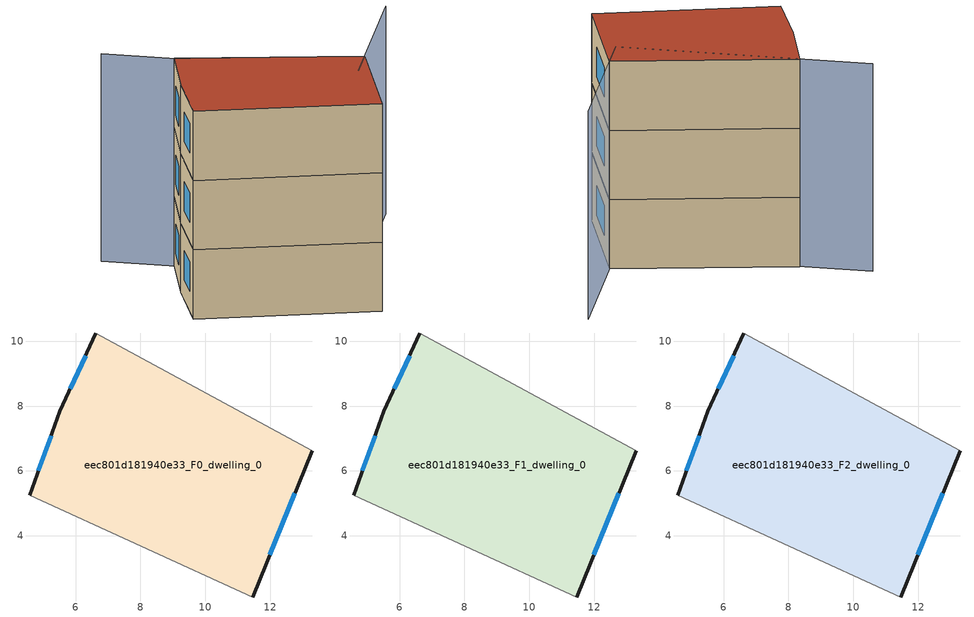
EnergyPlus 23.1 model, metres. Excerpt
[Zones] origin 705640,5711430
eec801d181940e33_F0_dwelling_0
 floor ground (EU_floor_Construction): 13.3,6.62 11.46,2.11 4.59,5.25 5.51,7.84 6.63,10.26 z0
 wall outside (EU_wall_Construction): 6.63,10.26 5.51,7.84 4.59,5.25 / 11.46,2.11 13.3,6.62 z0:3
 wall adiabatic (EU_wall_Construction): 4.59,5.25 11.46,2.11 / 13.3,6.62 6.63,10.26 z0:3
 window (EU_Window_Construction): 5.25,7.09 4.86,6 / 6.31,9.56 5.84,8.54 / 11.99,3.41 12.77,5.32 z0.87:2.13
eec801d181940e33_F1_dwelling_0
 floor to eec801d181940e33_F0_dwelling_0 (EU_floor_Construction): 13.3,6.62 11.46,2.11 4.59,5.25 5.51,7.84 6.63,10.26 z3
 wall outside (EU_wall_Construction): 6.63,10.26 5.51,7.84 4.59,5.25 / 11.46,2.11 13.3,6.62 z3:6
 wall adiabatic (EU_wall_Construction): 4.59,5.25 11.46,2.11 / 13.3,6.62 6.63,10.26 z3:6
 window (EU_Window_Construction): 5.25,7.09 4.86,6 / 6.31,9.56 5.84,8.54 / 11.99,3.41 12.77,5.32 z3.87:5.13
eec801d181940e33_F2_dwelling_0
 floor to eec801d181940e33_F1_dwelling_0 (EU_floor_Construction): 13.3,6.62 11.46,2.11 4.59,5.25 5.51,7.84 6.63,10.26 z6
 wall outside (EU_wall_Construction): 6.63,10.26 5.51,7.84 4.59,5.25 / 11.46,2.11 13.3,6.62 z6:9
 wall adiabatic (EU_wall_Construction): 4.59,5.25 11.46,2.11 / 13.3,6.62 6.63,10.26 z6:9
 window (EU_Window_Construction): 5.25,7.09 4.86,6 / 6.31,9.56 5.84,8.54 / 11.99,3.41 12.77,5.32 z6.87:8.13
 roof outside (EU_roof_Construction): 11.46,2.11 13.3,6.62 6.63,10.26 5.51,7.84 4.59,5.25 z9
shading: 16.59,10.54 12.35,5.47 / 12.35,5.47 4.37,12.15 z0:9
[Building]
EU S2 Campaign: North Axis=0; Terrain=City; Solar Distribution=FullExterior
[Site:Location]
London: Latitude=51.5; Longitude=-0.5; Time Zone=0; Elevation=25
[SizingPeriod:WeatherFileDays]
AnnualSizingPeriod: Begin Month=1; Begin Day of Month=1; End Month=12; End Day of Month=31; Day of Week for Start Day=Monday; Use Weather File Daylight Saving Period=No; Use Weather File Rain and Snow Indicators=No
[MATERIAL]
EU_InternalMass_Material: Roughness=MediumRough; Thickness=0.1; Conductivity=1; Density=1800; Specific Heat=900; Thermal Absorptance=0.9; Solar Absorptance=0.7; Visible Absorptance=0.7
[MATERIAL:NOMASS] Roughness=MediumRough; Thermal Absorptance=0.9; Solar Absorptance=0.7; Visible Absorptance=0.7
Name | Thermal Resistance
EU_wall_NoMass | 0.724719
EU_roof_NoMass | 2.98947
EU_floor_NoMass | 2.39157
[WINDOWMATERIAL:SIMPLEGLAZINGSYSTEM]
EU_Window_SimpleGlazing: UFactor=2.63425; Solar Heat Gain Coefficient=0.76; Visible Transmittance=0.76
[CONSTRUCTION]
EU_wall_Construction: EU_wall_NoMass
EU_roof_Construction: EU_roof_NoMass
EU_floor_Construction: EU_floor_NoMass
EU_Window_Construction: EU_Window_SimpleGlazing
EU_InternalMass_Construction: EU_InternalMass_Material
[ZONE] Type=1; Multiplier=1; Ceiling Height=autocalculate; Volume=117.349; Floor Area=autocalculate; Part of Total Floor Area=Yes
eec801d181940e33_F0_dwelling_0; eec801d181940e33_F1_dwelling_0; eec801d181940e33_F2_dwelling_0
[INTERNALMASS] Construction=EU_InternalMass_Construction; Surface Area=39.1164
Name | Zone or ZoneList
eec801d181940e33_F0_dwelling_0_EU_InternalMass | eec801d181940e33_F0_dwelling_0
eec801d181940e33_F1_dwelling_0_EU_InternalMass | eec801d181940e33_F1_dwelling_0
eec801d181940e33_F2_dwelling_0_EU_InternalMass | eec801d181940e33_F2_dwelling_0
[OTHEREQUIPMENT] Fuel Type=Electricity; Design Level Calculation Method=Watts/Area; Power per Zone Floor Area=1; Fraction Latent=0; Fraction Radiant=0; Fraction Lost=0; Carbon Dioxide Generation Rate=0; EndUse Subcategory=EU_Step8_InternalGains
Name | Zone or ZoneList or Space or SpaceList | Schedule
EU_Step8_InternalGain_eec801d181940e33_F0_dwelling_0_f000 | eec801d181940e33_F0_dwelling_0 | EU_Step8_GainSchedule_eec801d181940e33_F0_dwelling_0_f000
EU_Step8_InternalGain_eec801d181940e33_F1_dwelling_0_f000 | eec801d181940e33_F1_dwelling_0 | EU_Step8_GainSchedule_eec801d181940e33_F1_dwelling_0_f000
EU_Step8_InternalGain_eec801d181940e33_F2_dwelling_0_f000 | eec801d181940e33_F2_dwelling_0 | EU_Step8_GainSchedule_eec801d181940e33_F2_dwelling_0_f000
[ZONEVENTILATION:DESIGNFLOWRATE] Schedule=EU_AlwaysOn; Design Flow Rate Calculation Method=AirChanges/Hour; Air Changes per Hour=0.418135; Ventilation Type=Natural; Fan Pressure Rise=0; Fan Total Efficiency=1; Constant Term Coefficient=1; Temperature Term Coefficient=0; Velocity Term Coefficient=0; Velocity Squared Term Coefficient=0; Minimum Indoor Temperature=-100; Maximum Indoor Temperature=100; Delta Temperature=-100; Minimum Outdoor Temperature=-100; Maximum Outdoor Temperature=100; Maximum Wind Speed=40
Name | Zone or ZoneList or Space or SpaceList
EU_ConstantAir_eec801d181940e33_F0_dwelling_0 | eec801d181940e33_F0_dwelling_0
EU_ConstantAir_eec801d181940e33_F1_dwelling_0 | eec801d181940e33_F1_dwelling_0
EU_ConstantAir_eec801d181940e33_F2_dwelling_0 | eec801d181940e33_F2_dwelling_0
[HVACTEMPLATE:THERMOSTAT] Constant Heating Setpoint=20; Constant Cooling Setpoint=50
EU_HeatOnly_eec801d181940e33_F0_dwelling_0; EU_HeatOnly_eec801d181940e33_F1_dwelling_0; EU_HeatOnly_eec801d181940e33_F2_dwelling_0
[HVACTEMPLATE:ZONE:IDEALLOADSAIRSYSTEM] System Availability Schedule=EU_AlwaysOn; Maximum Heating Supply Air Temperature=50; Minimum Cooling Supply Air Temperature=13; Maximum Heating Supply Air Humidity Ratio=0.0156; Minimum Cooling Supply Air Humidity Ratio=0.0077; Heating Limit=NoLimit; Cooling Limit=NoLimit; Heating Availability Schedule=EU_AlwaysOn; Cooling Availability Schedule=EU_CoolingOff; Dehumidification Control Type=ConstantSensibleHeatRatio; Cooling Sensible Heat Ratio=0.7; Dehumidification Setpoint=60; Humidification Control Type=None; Humidification Setpoint=30; Outdoor Air Method=None; Outdoor Air Flow Rate per Person=0.00944; Outdoor Air Flow Rate per Zone Floor Area=0; Outdoor Air Flow Rate per Zone=0; Demand Controlled Ventilation Type=None; Outdoor Air Economizer Type=NoEconomizer; Heat Recovery Type=None; Sensible Heat Recovery Effectiveness=0.7; Latent Heat Recovery Effectiveness=0.65
Name | Template Thermostat
eec801d181940e33_F0_dwelling_0 | EU_HeatOnly_eec801d181940e33_F0_dwelling_0
eec801d181940e33_F1_dwelling_0 | EU_HeatOnly_eec801d181940e33_F1_dwelling_0
eec801d181940e33_F2_dwelling_0 | EU_HeatOnly_eec801d181940e33_F2_dwelling_0
[SIZING:ZONE] Zone Cooling Design Supply Air Temperature Input Method=SupplyAirTemperature; Zone Cooling Design Supply Air Temperature=13; Zone Heating Design Supply Air Temperature Input Method=SupplyAirTemperature; Zone Heating Design Supply Air Temperature=50; Zone Cooling Design Supply Air Humidity Ratio=0.008; Zone Heating Design Supply Air Humidity Ratio=0.008; Cooling Design Air Flow Method=DesignDay; Cooling Design Air Flow Rate=0; Cooling Minimum Air Flow per Zone Floor Area=0.000762; Cooling Minimum Air Flow=0; Cooling Minimum Air Flow Fraction=0.2; Heating Design Air Flow Method=DesignDay; Heating Design Air Flow Rate=0; Heating Maximum Air Flow per Zone Floor Area=0.002032; Heating Maximum Air Flow=0.141576; Heating Maximum Air Flow Fraction=0.3; Account for Dedicated Outdoor Air System=No; Dedicated Outdoor Air System Control Strategy=NeutralSupplyAir; Dedicated Outdoor Air Low Setpoint Temperature for Design=autosize; Dedicated Outdoor Air High Setpoint Temperature for Design=autosize; Zone Load Sizing Method=Sensible Load Only No Latent Load; Zone Latent Cooling Design Supply Air Humidity Ratio Input Method=HumidityRatioDifference; Zone Cooling Design Supply Air Humidity Ratio Difference=0.005; Zone Latent Heating Design Supply Air Humidity Ratio Input Method=HumidityRatioDifference; Zone Humidification Design Supply Air Humidity Ratio Difference=0.005
eec801d181940e33_F0_dwelling_0; eec801d181940e33_F1_dwelling_0; eec801d181940e33_F2_dwelling_0
[SCHEDULE:CONSTANT]
Name | Hourly Value
EU_AlwaysOn | 1
EU_CoolingOff | 0
[SCHEDULE:FILE] Column Number=1; Rows to Skip at Top=0; Number of Hours of Data=8760; Column Separator=Comma; Interpolate to Timestep=No; Minutes per Item=60; Adjust Schedule for Daylight Savings=Yes
Name | File
EU_Step8_GainSchedule_eec801d181940e33_F0_dwelling_0_f000 | ../../schedules/eec801d181940e33/eec801d181940e33_F0_dwelling_0_f000_gain.csv
EU_Step8_GainSchedule_eec801d181940e33_F1_dwelling_0_f000 | ../../schedules/eec801d181940e33/eec801d181940e33_F1_dwelling_0_f000_gain.csv
EU_Step8_GainSchedule_eec801d181940e33_F2_dwelling_0_f000 | ../../schedules/eec801d181940e33/eec801d181940e33_F2_dwelling_0_f000_gain.csv
